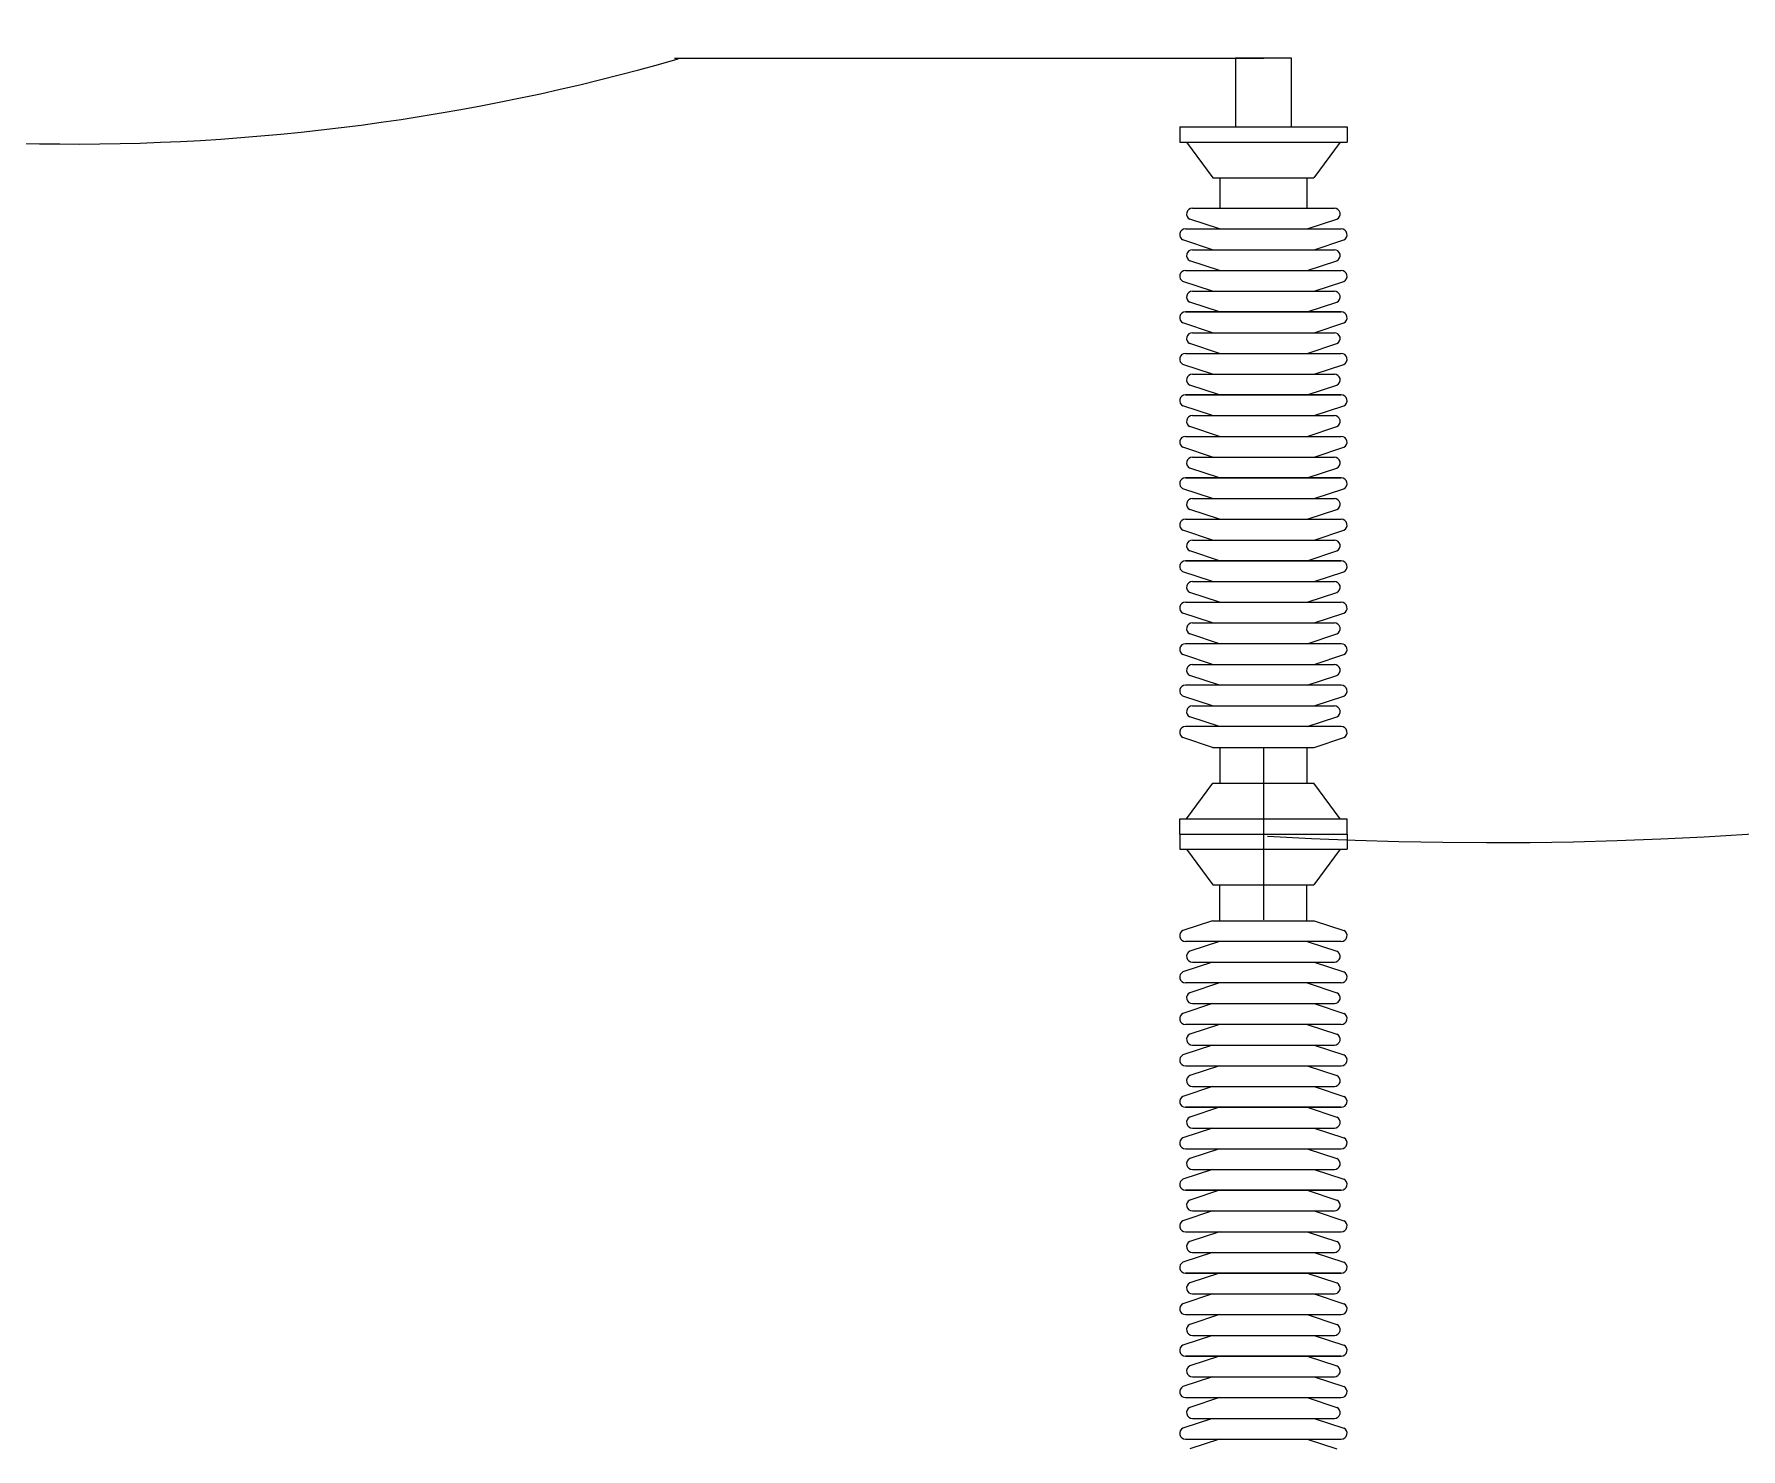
# Model space of a CAD drawing. Header units: inches. Extents: x 29.6 to 118, y -14.2 to 43.7.
# Drawn here: x 82.023 to 85.094, y 12.446 to 14.991 of the extents above; entities that cross this region are included whole.
import ezdxf

# ---------------------------------------------------------------- set-up
doc = ezdxf.new("R2010")
doc.units = ezdxf.units.IN
doc.header["$MEASUREMENT"] = 0
doc.layers.add('EXISTENTE', color=7, linetype='Continuous')

msp = doc.modelspace()

# ---------------------------------------------------------------- linework, layer by layer
at = {"color": 3}
msp.add_line((84.23588, 14.94679), (83.17584, 14.94679), dxfattribs=at)
at = {"color": 2}
for p, q in [((84.18528, 14.948), (84.28503, 14.948)), ((84.18528, 14.948), (84.18528, 14.8238)), ((84.28503, 14.948), (84.28503, 14.8238)), ((84.08455, 14.8238), (84.38576, 14.8238)), ((84.08455, 14.8238), (84.08455, 14.79641)), ((84.38576, 14.8238), (84.38576, 14.79641)), ((84.08455, 14.79641), (84.38576, 14.79641)), ((84.09697, 14.79641), (84.14428, 14.73226)), ((84.37334, 14.79641), (84.32604, 14.73226)), ((84.14428, 14.73226), (84.32604, 14.73226)), ((84.15692, 14.73226), (84.15692, 14.67749)), ((84.3134, 14.73226), (84.3134, 14.67749)), ((84.10734, 14.67749), (84.36297, 14.67749)), ((84.09492, 14.64019), (84.37539, 14.64019)), ((84.10734, 14.60288), (84.36297, 14.60288)), ((84.09492, 14.56558), (84.37539, 14.56558)), ((84.10734, 14.52827), (84.36297, 14.52827)), ((84.09492, 14.49097), (84.37539, 14.49097)), ((84.3754, 14.49097), (84.09492, 14.49097)), ((84.10734, 14.45366), (84.36297, 14.45366)), ((84.09492, 14.41635), (84.37539, 14.41635)), ((84.10734, 14.37905), (84.36297, 14.37905)), ((84.09492, 14.34174), (84.37539, 14.34174)), ((84.37539, 14.34174), (84.09492, 14.34174)), ((84.10734, 14.30444), (84.36297, 14.30444)), ((84.09492, 14.26713), (84.37539, 14.26713)), ((84.10734, 14.22983), (84.36297, 14.22983)), ((84.09492, 14.19252), (84.37539, 14.19252)), ((84.3754, 14.19252), (84.09492, 14.19252)), ((84.10734, 14.15522), (84.36297, 14.15522)), ((84.09492, 14.11791), (84.37539, 14.11791)), ((84.10734, 14.08061), (84.36297, 14.08061)), ((84.09492, 14.0433), (84.3754, 14.0433)), ((84.3754, 14.0433), (84.09492, 14.0433)), ((84.10734, 14.00599), (84.36298, 14.00599)), ((84.09492, 13.96869), (84.3754, 13.96869)), ((84.10734, 13.93138), (84.36298, 13.93138)), ((84.3754, 13.89408), (84.09492, 13.89408)), ((84.10734, 13.85677), (84.36298, 13.85677)), ((84.3754, 13.81947), (84.09492, 13.81947)), ((84.10734, 13.78216), (84.36298, 13.78216)), ((84.3754, 13.74486), (84.09492, 13.74486)), ((84.14385, 13.70755), (84.32647, 13.70755)), ((84.15692, 13.70755), (84.15692, 13.6432)), ((84.23516, 13.70599), (84.23516, 13.39735)), ((84.3134, 13.70755), (84.3134, 13.6432)), ((84.09697, 13.57905), (84.14428, 13.6432)), ((84.14428, 13.6432), (84.32604, 13.6432)), ((84.37334, 13.57905), (84.32604, 13.6432)), ((84.08455, 13.57905), (84.38576, 13.57905)), ((84.08455, 13.55167), (84.08455, 13.57905)), ((84.38576, 13.55167), (84.38576, 13.57905)), ((84.08455, 13.55167), (84.38576, 13.55167)), ((84.08455, 13.55167), (84.08455, 13.52428)), ((84.38576, 13.55167), (84.38576, 13.52428)), ((84.08455, 13.52428), (84.38576, 13.52428)), ((84.09697, 13.52428), (84.14428, 13.46013)), ((84.37334, 13.52428), (84.32604, 13.46013)), ((84.14428, 13.46013), (84.32604, 13.46013)), ((84.15692, 13.39578), (84.15692, 13.46013)), ((84.3134, 13.39578), (84.3134, 13.46013)), ((84.14385, 13.39578), (84.32647, 13.39578)), ((84.3754, 13.35848), (84.09492, 13.35848)), ((84.10734, 13.32117), (84.36298, 13.32117)), ((84.3754, 13.28387), (84.09492, 13.28387)), ((84.10734, 13.24656), (84.36298, 13.24656)), ((84.3754, 13.20926), (84.09492, 13.20926)), ((84.10734, 13.17195), (84.36298, 13.17195)), ((84.09492, 13.13464), (84.3754, 13.13464)), ((84.10734, 13.09734), (84.36298, 13.09734)), ((84.3754, 13.06003), (84.09492, 13.06003)), ((84.09492, 13.06003), (84.3754, 13.06003)), ((84.10734, 13.02273), (84.36297, 13.02273)), ((84.09492, 12.98542), (84.37539, 12.98542)), ((84.10734, 12.94812), (84.36297, 12.94812)), ((84.3754, 12.91081), (84.09492, 12.91081)), ((84.09492, 12.91081), (84.37539, 12.91081)), ((84.10734, 12.87351), (84.36297, 12.87351)), ((84.09492, 12.8362), (84.37539, 12.8362)), ((84.10734, 12.7989), (84.36297, 12.7989)), ((84.37539, 12.76159), (84.09492, 12.76159)), ((84.09492, 12.76159), (84.37539, 12.76159)), ((84.10734, 12.72428), (84.36297, 12.72428)), ((84.09492, 12.68698), (84.37539, 12.68698)), ((84.10734, 12.64967), (84.36297, 12.64967)), ((84.3754, 12.61237), (84.09492, 12.61237)), ((84.09492, 12.61237), (84.37539, 12.61237)), ((84.10734, 12.57506), (84.36297, 12.57506)), ((84.09492, 12.53776), (84.37539, 12.53776)), ((84.10734, 12.50045), (84.36297, 12.50045)), ((84.09492, 12.46315), (84.37539, 12.46315))]:
    msp.add_line(p, q, dxfattribs=at)
at = {"color": 3}
for centre, radius, start, end in [((84.64784, 20.53732), 7.00105, 266.683272, 307.603775), ((82.09368, 18.74126), 3.94823, 252.23654, 286.0032)]:
    msp.add_arc(centre, radius, start, end, dxfattribs=at)
at = {"layer": 'EXISTENTE', "color": 2, "linetype": 'Continuous'}
for p, q in [((84.15626, 14.64019), (84.10283, 14.65778)), ((84.31405, 14.64019), (84.36748, 14.65778)), ((84.14384, 14.60288), (84.09041, 14.62048)), ((84.32647, 14.60288), (84.3799, 14.62048)), ((84.15627, 14.56558), (84.10284, 14.58317)), ((84.31405, 14.56558), (84.36748, 14.58317)), ((84.14385, 14.52827), (84.09042, 14.54587)), ((84.32647, 14.52827), (84.3799, 14.54587)), ((84.15627, 14.49097), (84.10284, 14.50856)), ((84.31405, 14.49097), (84.36748, 14.50856)), ((84.14385, 14.45366), (84.09042, 14.47126)), ((84.32647, 14.45366), (84.3799, 14.47126)), ((84.15627, 14.41635), (84.10284, 14.43395)), ((84.31405, 14.41635), (84.36748, 14.43395)), ((84.14385, 14.37905), (84.09042, 14.39665)), ((84.32647, 14.37905), (84.3799, 14.39665)), ((84.15627, 14.34174), (84.10284, 14.35934)), ((84.31405, 14.34174), (84.36748, 14.35934)), ((84.14385, 14.30444), (84.09042, 14.32204)), ((84.32647, 14.30444), (84.3799, 14.32204)), ((84.15627, 14.26713), (84.10284, 14.28473)), ((84.31405, 14.26713), (84.36748, 14.28473)), ((84.14385, 14.22983), (84.09042, 14.24742)), ((84.32647, 14.22983), (84.3799, 14.24742)), ((84.15627, 14.19252), (84.10284, 14.21012)), ((84.31405, 14.19252), (84.36748, 14.21012)), ((84.14385, 14.15522), (84.09042, 14.17281)), ((84.32647, 14.15522), (84.3799, 14.17281)), ((84.15627, 14.11791), (84.10284, 14.13551)), ((84.31405, 14.11791), (84.36748, 14.13551)), ((84.14385, 14.08061), (84.09042, 14.0982)), ((84.32647, 14.08061), (84.3799, 14.0982)), ((84.15627, 14.0433), (84.10284, 14.0609)), ((84.31405, 14.0433), (84.36748, 14.0609)), ((84.14385, 14.00599), (84.09042, 14.02359)), ((84.32647, 14.00599), (84.3799, 14.02359)), ((84.15627, 13.96869), (84.10284, 13.98629)), ((84.31405, 13.96869), (84.36748, 13.98629)), ((84.14385, 13.93138), (84.09042, 13.94898)), ((84.32647, 13.93138), (84.3799, 13.94898)), ((84.15627, 13.89408), (84.10284, 13.91168)), ((84.31405, 13.89408), (84.36748, 13.91168)), ((84.14385, 13.85677), (84.09042, 13.87437)), ((84.32647, 13.85677), (84.3799, 13.87437)), ((84.15627, 13.81947), (84.10284, 13.83706)), ((84.31405, 13.81947), (84.36748, 13.83706)), ((84.14385, 13.78216), (84.09042, 13.79976)), ((84.32647, 13.78216), (84.3799, 13.79976)), ((84.15627, 13.74486), (84.10284, 13.76245)), ((84.31405, 13.74486), (84.36748, 13.76245)), ((84.14385, 13.70755), (84.09042, 13.72515)), ((84.32647, 13.70755), (84.3799, 13.72515)), ((84.14385, 13.39578), (84.09042, 13.37819)), ((84.32647, 13.39578), (84.3799, 13.37819)), ((84.15627, 13.35848), (84.10284, 13.34088)), ((84.31405, 13.35848), (84.36748, 13.34088)), ((84.14385, 13.32117), (84.09042, 13.30357)), ((84.32647, 13.32117), (84.3799, 13.30357)), ((84.15627, 13.28387), (84.10284, 13.26627)), ((84.31405, 13.28387), (84.36748, 13.26627)), ((84.14385, 13.24656), (84.09042, 13.22896)), ((84.32647, 13.24656), (84.3799, 13.22896)), ((84.15627, 13.20926), (84.10284, 13.19166)), ((84.31405, 13.20926), (84.36748, 13.19166)), ((84.14385, 13.17195), (84.09042, 13.15435)), ((84.32647, 13.17195), (84.3799, 13.15435)), ((84.15627, 13.13464), (84.10284, 13.11705)), ((84.31405, 13.13464), (84.36748, 13.11705)), ((84.14385, 13.09734), (84.09042, 13.07974)), ((84.32647, 13.09734), (84.3799, 13.07974)), ((84.15627, 13.06003), (84.10284, 13.04244)), ((84.31405, 13.06003), (84.36748, 13.04244)), ((84.14385, 13.02273), (84.09042, 13.00513)), ((84.32647, 13.02273), (84.3799, 13.00513)), ((84.15627, 12.98542), (84.10284, 12.96783)), ((84.31405, 12.98542), (84.36748, 12.96783)), ((84.14385, 12.94812), (84.09042, 12.93052)), ((84.32647, 12.94812), (84.3799, 12.93052)), ((84.15627, 12.91081), (84.10284, 12.89322)), ((84.31405, 12.91081), (84.36748, 12.89322)), ((84.14385, 12.87351), (84.09042, 12.85591)), ((84.32647, 12.87351), (84.3799, 12.85591)), ((84.15627, 12.8362), (84.10284, 12.8186)), ((84.31405, 12.8362), (84.36748, 12.8186)), ((84.14385, 12.7989), (84.09042, 12.7813)), ((84.32647, 12.7989), (84.3799, 12.7813)), ((84.15627, 12.76159), (84.10284, 12.74399)), ((84.31405, 12.76159), (84.36748, 12.74399)), ((84.14385, 12.72428), (84.09042, 12.70669)), ((84.32647, 12.72428), (84.3799, 12.70669)), ((84.15627, 12.68698), (84.10284, 12.66938)), ((84.31405, 12.68698), (84.36748, 12.66938)), ((84.14385, 12.64967), (84.09042, 12.63208)), ((84.32647, 12.64967), (84.3799, 12.63208)), ((84.15627, 12.61237), (84.10284, 12.59477)), ((84.31405, 12.61237), (84.36748, 12.59477)), ((84.14385, 12.57506), (84.09042, 12.55747)), ((84.32647, 12.57506), (84.3799, 12.55747)), ((84.15627, 12.53776), (84.10284, 12.52016)), ((84.31405, 12.53776), (84.36748, 12.52016)), ((84.14384, 12.50045), (84.09041, 12.48286)), ((84.32647, 12.50045), (84.3799, 12.48286)), ((84.15626, 12.46315), (84.10283, 12.44555)), ((84.31405, 12.46315), (84.36748, 12.44555))]:
    msp.add_line(p, q, dxfattribs=at)
for centre, start, end in [((84.10734, 14.66712), 90, 244.23996), ((84.36297, 14.66712), 295.76004, 90.00181), ((84.09492, 14.62982), 90.00568, 244.23996), ((84.37539, 14.62982), 295.76004, 90), ((84.10734, 14.59251), 90, 244.23996), ((84.36298, 14.59251), 295.76004, 90.00181), ((84.09492, 14.55521), 90.00568, 244.23996), ((84.3754, 14.55521), 295.76004, 90), ((84.10734, 14.5179), 90, 244.23996), ((84.36298, 14.5179), 295.76004, 90.00181), ((84.09492, 14.4806), 90.00568, 244.23996), ((84.3754, 14.4806), 295.76004, 90), ((84.10734, 14.44329), 90, 244.23996), ((84.36298, 14.44329), 295.76004, 90.00181), ((84.09492, 14.40598), 90.00568, 244.23996), ((84.3754, 14.40598), 295.76004, 90), ((84.10734, 14.36868), 90, 244.23996), ((84.36298, 14.36868), 295.76004, 90.00181), ((84.09492, 14.33137), 90.00568, 244.23996), ((84.3754, 14.33137), 295.76004, 90), ((84.10734, 14.29407), 90, 244.23996), ((84.36298, 14.29407), 295.76004, 90.00181), ((84.09492, 14.25676), 90.00568, 244.23996), ((84.3754, 14.25676), 295.76004, 90), ((84.10734, 14.21946), 90, 244.23996), ((84.36298, 14.21946), 295.76004, 90.00181), ((84.09492, 14.18215), 90.00568, 244.23996), ((84.3754, 14.18215), 295.76004, 90), ((84.10734, 14.14485), 90, 244.23996), ((84.36298, 14.14485), 295.76004, 90.00181), ((84.09492, 14.10754), 90.00568, 244.23996), ((84.3754, 14.10754), 295.76004, 90), ((84.10734, 14.07024), 90, 244.23996), ((84.36298, 14.07024), 295.76004, 90.00181), ((84.09492, 14.03293), 90.00568, 244.23996), ((84.3754, 14.03293), 295.76004, 90), ((84.10734, 13.99563), 90, 244.23996), ((84.36298, 13.99563), 295.76004, 90.00181), ((84.09492, 13.95832), 90.00568, 244.23996), ((84.3754, 13.95832), 295.76004, 90), ((84.10734, 13.92101), 90, 244.23996), ((84.36298, 13.92101), 295.76004, 90.00181), ((84.09492, 13.88371), 90.00568, 244.23996), ((84.3754, 13.88371), 295.76004, 90), ((84.10734, 13.8464), 90, 244.23996), ((84.36298, 13.8464), 295.76004, 90.00181), ((84.09492, 13.8091), 90.00568, 244.23996), ((84.3754, 13.8091), 295.76004, 90), ((84.10734, 13.77179), 90, 244.23996), ((84.36298, 13.77179), 295.76004, 90.00181), ((84.09492, 13.73449), 90.00568, 244.23996), ((84.3754, 13.73449), 295.76004, 90), ((84.09492, 13.36885), 115.76004, 269.99432), ((84.3754, 13.36885), 270, 64.23996), ((84.10734, 13.33154), 115.76004, 270), ((84.36298, 13.33154), 269.99819, 64.23996), ((84.09492, 13.29424), 115.76004, 269.99432), ((84.3754, 13.29424), 270, 64.23996), ((84.10734, 13.25693), 115.76004, 270), ((84.36298, 13.25693), 269.99819, 64.23996), ((84.09492, 13.21963), 115.76004, 269.99432), ((84.3754, 13.21963), 270, 64.23996), ((84.10734, 13.18232), 115.76004, 270), ((84.36298, 13.18232), 269.99819, 64.23996), ((84.09492, 13.14501), 115.76004, 269.99432), ((84.3754, 13.14501), 270, 64.23996), ((84.10734, 13.10771), 115.76004, 270), ((84.36298, 13.10771), 269.99819, 64.23996), ((84.09492, 13.0704), 115.76004, 269.99432), ((84.3754, 13.0704), 270, 64.23996), ((84.10734, 13.0331), 115.76004, 270), ((84.36298, 13.0331), 269.99819, 64.23996), ((84.09492, 12.99579), 115.76004, 269.99432), ((84.3754, 12.99579), 270, 64.23996), ((84.10734, 12.95849), 115.76004, 270), ((84.36298, 12.95849), 269.99819, 64.23996), ((84.09492, 12.92118), 115.76004, 269.99432), ((84.3754, 12.92118), 270, 64.23996), ((84.10734, 12.88388), 115.76004, 270), ((84.36298, 12.88388), 269.99819, 64.23996), ((84.09492, 12.84657), 115.76004, 269.99432), ((84.3754, 12.84657), 270, 64.23996), ((84.10734, 12.80927), 115.76004, 270), ((84.36298, 12.80927), 269.99819, 64.23996), ((84.09492, 12.77196), 115.76004, 269.99432), ((84.3754, 12.77196), 270, 64.23996), ((84.10734, 12.73465), 115.76004, 270), ((84.36298, 12.73465), 269.99819, 64.23996), ((84.09492, 12.69735), 115.76004, 269.99432), ((84.3754, 12.69735), 270, 64.23996), ((84.10734, 12.66004), 115.76004, 270), ((84.36298, 12.66004), 269.99819, 64.23996), ((84.09492, 12.62274), 115.76004, 269.99432), ((84.3754, 12.62274), 270, 64.23996), ((84.10734, 12.58543), 115.76004, 270), ((84.36298, 12.58543), 269.99819, 64.23996), ((84.09492, 12.54813), 115.76004, 269.99432), ((84.3754, 12.54813), 270, 64.23996), ((84.10734, 12.51082), 115.76004, 270), ((84.36298, 12.51082), 269.99819, 64.23996), ((84.09492, 12.47352), 115.76004, 269.99432), ((84.37539, 12.47352), 270, 64.23996)]:
    msp.add_arc(centre, 0.01037, start, end, dxfattribs=at)

doc.saveas('drawing.dxf')
